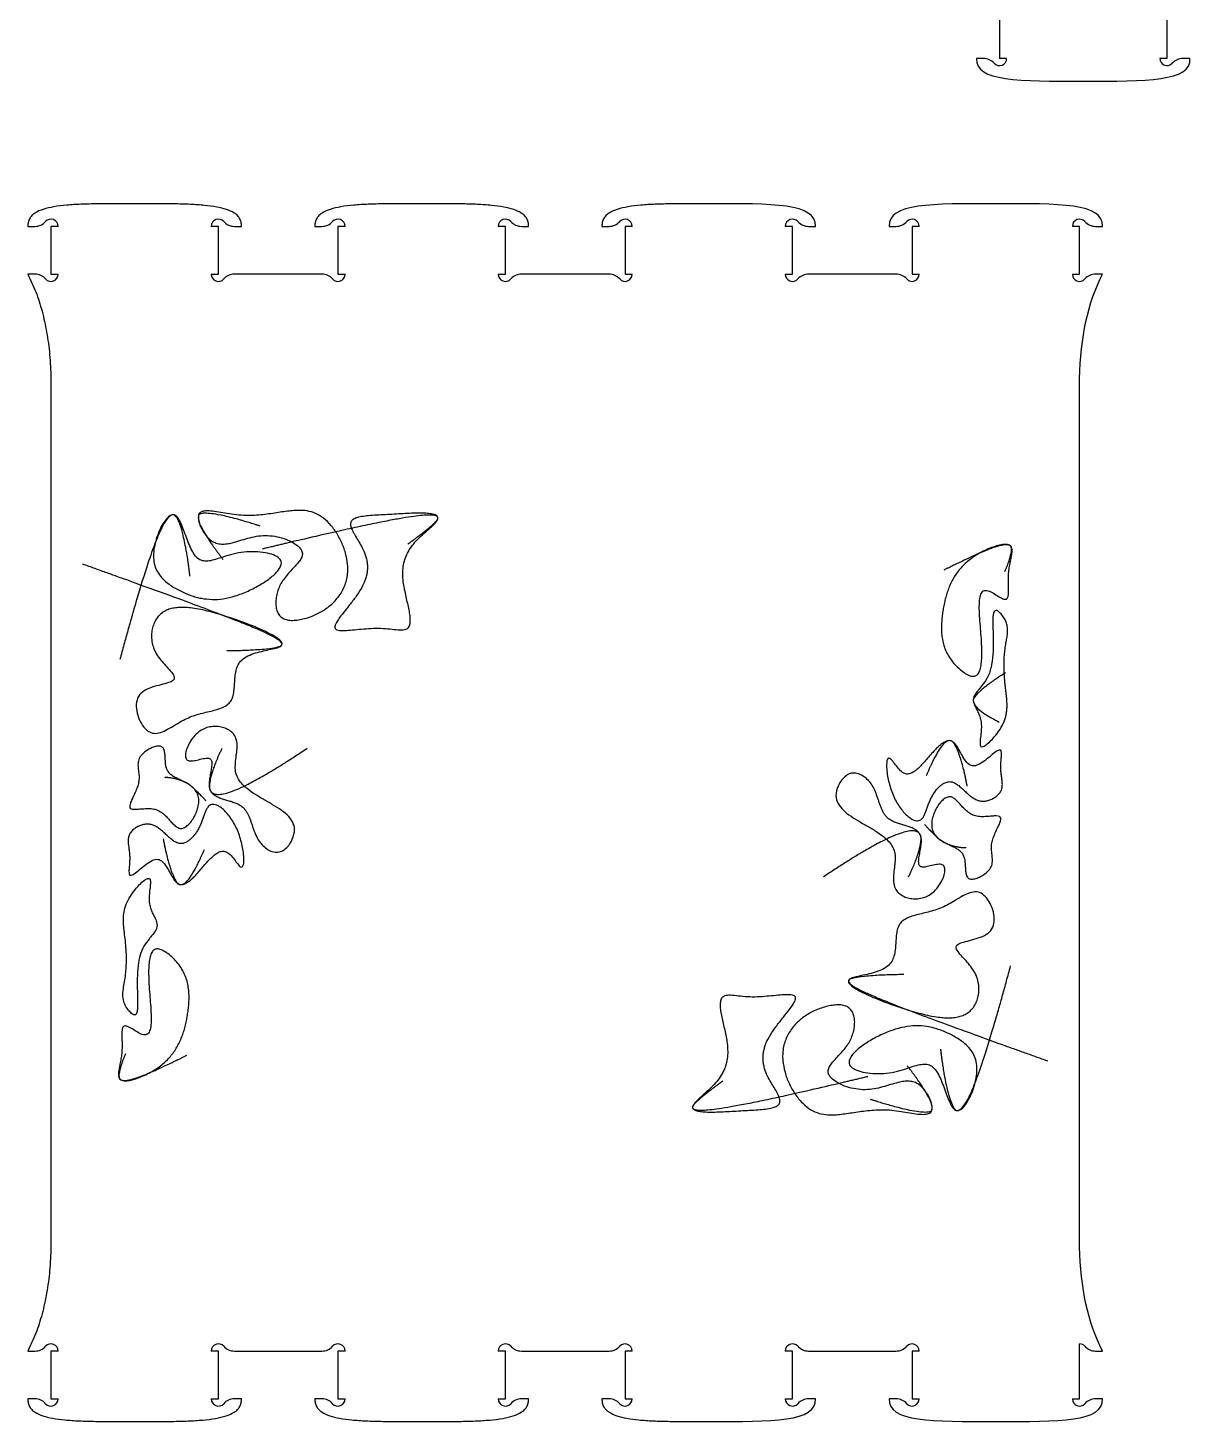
# Model space of a CAD drawing. Extents: x -497 to 609, y -486 to 1101.
# Drawn here: x 122 to 609, y -486 to 97 of the extents above; entities that cross this region are included whole.
import ezdxf

# ---------------------------------------------------------------- set-up
doc = ezdxf.new("R2010")
doc.units = 0
doc.layers.get('0').update_dxf_attribs({"linetype": 'CONTINUOUS'})

msp = doc.modelspace()

# ---------------------------------------------------------------- linework, layer by layer
at = {"color": 7, "linetype": 'CONTINUOUS'}
for p, q in [((528.43, 103.86), (528.43, 83.86)), ((598.43, 103.86), (598.43, 83.86)), ((521.72, 83.86), (518.78, 83.86)), ((531.43, 83.86), (528.43, 83.86)), ((598.43, 83.86), (595.43, 83.86)), ((608.07, 83.86), (605.13, 83.86)), ((122.25, 13.71), (125.19, 13.71)), ((134.89, 13.71), (131.89, 13.71)), ((131.89, 13.71), (131.89, -6.29)), ((201.89, 13.71), (198.89, 13.71)), ((201.89, -6.29), (201.89, 13.71)), ((208.6, 13.71), (211.54, 13.71)), ((242.25, 13.71), (245.19, 13.71)), ((254.89, 13.71), (251.89, 13.71)), ((251.89, 13.71), (251.89, -6.29)), ((321.89, 13.71), (318.89, 13.71)), ((321.89, -6.29), (321.89, 13.71)), ((328.6, 13.71), (331.54, 13.71)), ((362.25, 13.71), (365.19, 13.71)), ((374.89, 13.71), (371.89, 13.71)), ((371.89, 13.71), (371.89, -6.29)), ((441.89, 13.71), (438.89, 13.71)), ((441.89, -6.29), (441.89, 13.71)), ((448.6, 13.71), (451.54, 13.71)), ((482.25, 13.71), (485.19, 13.71)), ((491.89, 13.71), (491.89, -6.29)), ((494.89, 13.71), (491.89, 13.71)), ((561.89, 13.71), (558.89, 13.71)), ((561.89, -6.29), (561.89, 13.71)), ((568.6, 13.71), (571.54, 13.71)), ((125.19, -6.29), (122.25, -6.29)), ((131.89, -6.29), (134.89, -6.29)), ((198.89, -6.29), (201.89, -6.29)), ((245.19, -6.29), (208.6, -6.29)), ((251.89, -6.29), (254.89, -6.29)), ((318.89, -6.29), (321.89, -6.29)), ((365.19, -6.29), (328.6, -6.29)), ((371.89, -6.29), (374.89, -6.29)), ((438.89, -6.29), (441.89, -6.29)), ((451.54, -6.29), (448.6, -6.29)), ((485.19, -6.29), (451.54, -6.29)), ((491.89, -6.29), (494.89, -6.29)), ((558.89, -6.29), (561.89, -6.29)), ((571.54, -6.29), (568.6, -6.29)), ((131.89, -49.9), (131.89, -412.68)), ((561.89, -412.68), (561.89, -49.9)), ((561.89, -476.29), (561.89, -453.29)), ((122.25, -456.29), (125.19, -456.29)), ((134.89, -456.29), (131.89, -456.29)), ((131.89, -456.29), (131.89, -476.29)), ((201.89, -456.29), (198.89, -456.29)), ((201.89, -476.29), (201.89, -456.29)), ((208.6, -456.29), (245.19, -456.29)), ((254.89, -456.29), (251.89, -456.29)), ((251.89, -456.29), (251.89, -476.29)), ((321.89, -456.29), (318.89, -456.29)), ((321.89, -476.29), (321.89, -456.29)), ((328.6, -456.29), (365.19, -456.29)), ((374.89, -456.29), (371.89, -456.29)), ((371.89, -456.29), (371.89, -476.29)), ((441.89, -456.29), (438.89, -456.29)), ((441.89, -476.29), (441.89, -456.29)), ((448.6, -456.29), (485.19, -456.29)), ((494.89, -456.29), (491.89, -456.29)), ((491.89, -456.29), (491.89, -476.29)), ((568.6, -456.29), (571.54, -456.29)), ((125.19, -476.29), (122.25, -476.29)), ((131.89, -476.29), (134.89, -476.29)), ((198.89, -476.29), (201.89, -476.29)), ((211.54, -476.29), (208.6, -476.29)), ((245.19, -476.29), (242.25, -476.29)), ((251.89, -476.29), (254.89, -476.29)), ((318.89, -476.29), (321.89, -476.29)), ((331.54, -476.29), (328.6, -476.29)), ((365.19, -476.29), (362.25, -476.29)), ((371.89, -476.29), (374.89, -476.29)), ((438.89, -476.29), (441.89, -476.29)), ((451.54, -476.29), (448.6, -476.29)), ((485.19, -476.29), (482.25, -476.29)), ((491.89, -476.29), (494.89, -476.29)), ((558.89, -476.29), (561.89, -476.29)), ((571.54, -476.29), (568.6, -476.29))]:
    msp.add_line(p, q, dxfattribs=at)
for centre, radius, start, end in [((521.72, 77.86), 6, 41.81031, 90), ((528.43, 83.86), 3, 221.81031, 0), ((598.43, 83.86), 3, 180, 318.18969), ((605.13, 77.86), 6, 90, 138.18969), ((125.19, 19.71), 6, 270, 318.18969), ((131.89, 13.71), 3, 0, 138.18969), ((201.89, 13.71), 3, 41.81031, 180), ((208.6, 19.71), 6, 221.81031, 270), ((245.19, 19.71), 6, 270, 318.18969), ((251.89, 13.71), 3, 0, 138.18969), ((321.89, 13.71), 3, 41.81031, 180), ((328.6, 19.71), 6, 221.81031, 270), ((365.19, 19.71), 6, 270, 318.18969), ((371.89, 13.71), 3, 0, 138.18969), ((441.89, 13.71), 3, 41.81031, 180), ((448.6, 19.71), 6, 221.81031, 270), ((485.19, 19.71), 6, 270, 318.18969), ((491.89, 13.71), 3, 0, 138.18969), ((561.89, 13.71), 3, 41.81031, 180), ((568.6, 19.71), 6, 221.81031, 270), ((125.19, -12.29), 6, 41.81031, 90), ((131.89, -6.29), 3, 221.81031, 0), ((201.89, -6.29), 3, 180, 318.18969), ((208.6, -12.29), 6, 90, 138.18969), ((245.19, -12.29), 6, 41.81031, 90), ((251.89, -6.29), 3, 221.81031, 0), ((321.89, -6.29), 3, 180, 318.18969), ((328.6, -12.29), 6, 90, 138.18969), ((365.19, -12.29), 6, 41.81031, 90), ((371.89, -6.29), 3, 221.81031, 0), ((441.89, -6.29), 3, 180, 318.18969), ((448.6, -12.29), 6, 90, 138.18969), ((485.19, -12.29), 6, 41.81031, 90), ((491.89, -6.29), 3, 221.81031, 0), ((561.89, -6.29), 3, 180, 318.18969), ((568.6, -12.29), 6, 90, 138.18969), ((125.19, -450.29), 6, 270, 318.18969), ((131.89, -456.29), 3, 0, 138.18969), ((201.89, -456.29), 3, 41.81031, 180), ((208.6, -450.29), 6, 221.81031, 270), ((245.19, -450.29), 6, 270, 318.18969), ((251.89, -456.29), 3, 360, 138.18969), ((321.89, -456.29), 3, 41.81031, 180), ((328.6, -450.29), 6, 221.81031, 270), ((365.19, -450.29), 6, 270, 318.18969), ((371.89, -456.29), 3, 360, 138.18969), ((441.89, -456.29), 3, 41.81031, 180), ((448.6, -450.29), 6, 221.81031, 270), ((485.19, -450.29), 6, 270, 318.18969), ((491.89, -456.29), 3, 360, 138.18969), ((561.89, -456.29), 3, 41.81031, 90), ((568.6, -450.29), 6, 221.81031, 270), ((125.19, -482.29), 6, 41.81031, 90), ((131.89, -476.29), 3, 221.81031, 0), ((201.89, -476.29), 3, 180, 318.18969), ((208.6, -482.29), 6, 90, 138.18969), ((245.19, -482.29), 6, 41.81031, 90), ((251.89, -476.29), 3, 221.81031, 0), ((321.89, -476.29), 3, 180, 318.18969), ((328.6, -482.29), 6, 90, 138.18969), ((365.19, -482.29), 6, 41.81031, 90), ((371.89, -476.29), 3, 221.81031, 0), ((441.89, -476.29), 3, 180, 318.18969), ((448.6, -482.29), 6, 90, 138.18969), ((485.19, -482.29), 6, 41.81031, 90), ((491.89, -476.29), 3, 221.81031, 0), ((561.89, -476.29), 3, 180, 318.18969), ((568.6, -482.29), 6, 90, 138.18969)]:
    msp.add_arc(centre, radius, start, end, dxfattribs=at)
for points in [[(518.78, 83.86), (518.31, 74.16), (536.83, 74.4), (563.43, 74.4)], [(563.43, 74.4), (590.02, 74.4), (608.54, 74.16), (608.07, 83.86)], [(451.54, 13.71), (452.01, 23.41), (433.49, 23.17), (406.89, 23.17)], [(526.89, 23.17), (500.3, 23.17), (481.78, 23.41), (482.25, 13.71)], [(571.54, 13.71), (572.01, 23.41), (553.49, 23.17), (526.89, 23.17)], [(561.89, -49.9), (562.25, -32.65), (565.46, -18.11), (571.54, -6.29)], [(571.54, -456.29), (565.46, -444.47), (562.25, -429.93), (561.89, -412.68)], [(406.89, -485.74), (433.49, -485.74), (452.01, -485.99), (451.54, -476.29)], [(482.25, -476.29), (481.78, -485.99), (500.3, -485.74), (526.89, -485.74)], [(526.89, -485.74), (553.49, -485.74), (572.01, -485.99), (571.54, -476.29)]]:
    msp.add_open_spline(points, degree=3, dxfattribs=at)
for points, knots in [([(166.89, 23.17), (164.19, 23.17), (159, 23.17), (151.54, 23.13), (144.76, 22.97), (138.65, 22.62), (133.33, 21.99), (128.87, 21.01), (125.76, 19.72), (123.9, 18.27), (122.88, 16.95), (122.27, 15.39), (122.26, 14.29), (122.25, 13.71)], [0, 0, 0, 0, 0.165975, 0.319459, 0.458938, 0.583004, 0.695172, 0.788396, 0.863379, 0.899351, 0.932378, 0.964949, 1, 1, 1, 1]), ([(211.54, 13.71), (211.53, 14.29), (211.51, 15.39), (210.91, 16.95), (209.89, 18.27), (208.07, 19.68), (205.12, 20.93), (200.93, 21.91), (195.85, 22.55), (189.83, 22.94), (182.9, 23.12), (175.14, 23.17), (169.72, 23.17), (166.89, 23.17)], [0, 0, 0, 0, 0.0350497, 0.0676199, 0.1006464, 0.1366177, 0.2078258, 0.295584, 0.4006201, 0.5223769, 0.6666399, 0.8264254, 1, 1, 1, 1]), ([(286.89, 23.17), (284.19, 23.17), (279, 23.17), (271.54, 23.13), (264.76, 22.97), (258.65, 22.62), (253.33, 21.99), (248.87, 21.01), (245.76, 19.72), (243.9, 18.27), (242.88, 16.95), (242.27, 15.39), (242.26, 14.29), (242.25, 13.71)], [0, 0, 0, 0, 0.165975, 0.319459, 0.458938, 0.583004, 0.695171, 0.788396, 0.863379, 0.899351, 0.932378, 0.964949, 1, 1, 1, 1]), ([(331.54, 13.71), (331.53, 14.29), (331.51, 15.39), (330.91, 16.95), (329.89, 18.27), (328.07, 19.68), (325.12, 20.93), (320.93, 21.91), (315.85, 22.55), (309.83, 22.94), (302.9, 23.12), (295.14, 23.17), (289.72, 23.17), (286.89, 23.17)], [0, 0, 0, 0, 0.03505, 0.06762, 0.100646, 0.136618, 0.207826, 0.295584, 0.40062, 0.522378, 0.66664, 0.826426, 1, 1, 1, 1]), ([(406.89, 23.17), (404.19, 23.17), (399, 23.17), (391.54, 23.13), (384.76, 22.97), (378.65, 22.62), (373.33, 21.99), (368.87, 21.01), (365.76, 19.72), (363.9, 18.27), (362.88, 16.95), (362.27, 15.39), (362.26, 14.29), (362.25, 13.71)], [0, 0, 0, 0, 0.165975, 0.319459, 0.458938, 0.583004, 0.695171, 0.788396, 0.863379, 0.899351, 0.932378, 0.964949, 1, 1, 1, 1]), ([(122.25, -6.29), (123.4, -8.74), (125.77, -13.75), (128.33, -21.89), (130.25, -30.65), (131.51, -40.06), (131.76, -46.55), (131.89, -49.9)], [0, 0, 0, 0, 0.180309, 0.368687, 0.567045, 0.777022, 1, 1, 1, 1]), ([(183.41, -106.84), (179.68, -105.9), (169.23, -127.88), (188.09, -141.21), (207.44, -144.88), (238.74, -124.45), (209.24, -120.11), (190.02, -132.5), (187.15, -107.77), (183.41, -106.84)], [-0.149955, 0, 0, 0, 0.14945, 0.268858, 0.433611, 0.602669, 0.738386, 0.850045, 1, 1, 1, 1.14945]), ([(193.65, -106.84), (192.82, -109.18), (200.6, -125.65), (217.6, -110.48), (243.99, -122.4), (225.58, -133.38), (224.83, -152.51), (245.58, -149.78), (262.18, -132.31), (243.35, -96.48), (219.39, -111.57), (194.81, -103.57), (193.65, -106.84)], [-0.079896, 0, 0, 0, 0.057238, 0.178094, 0.265595, 0.344806, 0.416598, 0.478562, 0.599472, 0.743082, 0.920104, 1, 1, 1, 1.057238]), ([(293.59, -108.63), (294.83, -105.03), (274.07, -107.01), (252.33, -107.46), (265.25, -123.04), (264.41, -138.28), (241.46, -159.35), (267.21, -152.42), (286.23, -157.54), (276.45, -133.28), (281.08, -119.05), (292.95, -110.52), (293.59, -108.63)], [-0.071308, 0, 0, 0, 0.1357, 0.222623, 0.297196, 0.394162, 0.515283, 0.634418, 0.696728, 0.811189, 0.928692, 1, 1, 1, 1.1357]), ([(533.15, -119.94), (531.39, -118.03), (511, -124.69), (503.78, -144.28), (503.58, -165.26), (521.53, -179.52), (521.3, -157.26), (518.09, -132.42), (533.85, -146.22), (530.69, -130.47), (534.68, -121.59), (533.15, -119.94)], [-0.084314, 0, 0, 0, 0.09695, 0.299626, 0.446843, 0.526163, 0.655023, 0.783564, 0.841649, 0.915686, 1, 1, 1, 1.09695]), ([(228.07, -161.61), (231.19, -159.12), (201.48, -146.54), (174.95, -142.21), (172.43, -165.02), (190.9, -178.11), (162.16, -177.5), (172.57, -205.11), (189.14, -188.11), (211.96, -189.31), (205.36, -163.6), (225.85, -163.39), (228.07, -161.61)], [-0.097351, 0, 0, 0, 0.136389, 0.297822, 0.373793, 0.443819, 0.52906, 0.615689, 0.708818, 0.814261, 0.902649, 1, 1, 1, 1.136389]), ([(517.48, -184.2), (517.47, -186.6), (523.02, -192.35), (517.57, -208.83), (533.26, -193.41), (530.55, -179.27), (529.82, -164.03), (532.99, -152.84), (521.82, -139.39), (531.01, -172.83), (517.5, -181.24), (517.48, -184.2)], [-0.096838, 0, 0, 0, 0.078051, 0.166963, 0.26132, 0.400137, 0.549064, 0.635753, 0.675276, 0.903162, 1, 1, 1, 1.078051]), ([(198.2, -221.25), (199.44, -225.89), (216.56, -225.34), (215.19, -242.73), (228.26, -250.43), (242.32, -229.14), (201.29, -224.47), (214.11, -197.03), (192.66, -192.02), (184.38, -213.76), (203.35, -204.47), (197.14, -217.29), (198.2, -221.25)], [-0.083169, 0, 0, 0, 0.097607, 0.217007, 0.271757, 0.340287, 0.571536, 0.673002, 0.773931, 0.858075, 0.916831, 1, 1, 1, 1.097607]), ([(189.36, -219.38), (186.02, -217.3), (177.93, -215.84), (181.39, -199.89), (165.36, -207.96), (171.41, -218.25), (160.06, -232.91), (178.63, -226.36), (185.61, -244.99), (196.76, -226.4), (191.45, -220.68), (189.36, -219.38)], [-0.070783, 0, 0, 0, 0.112877, 0.207578, 0.313214, 0.415075, 0.534391, 0.643848, 0.776102, 0.929217, 1, 1, 1, 1.112877]), ([(508.43, -201.38), (506.13, -200.43), (498.48, -207.6), (489.64, -220.15), (480.19, -202.51), (481.4, -226.11), (496.48, -239.89), (498.75, -224.28), (509.65, -213.78), (517.57, -230.15), (531.77, -222.65), (527.95, -214.23), (530.98, -199.57), (514.96, -220.27), (511.66, -202.72), (508.43, -201.38)], [-0.090549, 0, 0, 0, 0.06428, 0.159554, 0.212051, 0.305856, 0.414576, 0.484283, 0.549023, 0.649383, 0.709868, 0.776181, 0.8226, 0.909451, 1, 1, 1, 1.06428]), ([(495.59, -241.33), (494.35, -236.68), (477.23, -237.24), (478.59, -219.85), (465.53, -212.15), (451.46, -233.44), (492.49, -238.1), (479.67, -265.55), (501.13, -270.56), (509.4, -248.82), (490.43, -258.1), (496.64, -245.29), (495.59, -241.33)], [-0.083169, 0, 0, 0, 0.097607, 0.217007, 0.271757, 0.340287, 0.571536, 0.673002, 0.773931, 0.858075, 0.916831, 1, 1, 1, 1.097607]), ([(504.43, -243.2), (507.77, -245.28), (515.86, -246.73), (512.4, -262.69), (528.42, -254.62), (522.37, -244.33), (533.73, -229.67), (515.16, -236.22), (508.17, -217.59), (497.03, -236.17), (502.33, -241.9), (504.43, -243.2)], [-0.070783, 0, 0, 0, 0.112877, 0.207578, 0.313214, 0.415075, 0.534391, 0.643848, 0.776102, 0.929217, 1, 1, 1, 1.112877]), ([(185.36, -261.2), (187.66, -262.15), (195.31, -254.98), (204.15, -242.42), (213.59, -260.06), (212.38, -236.47), (197.31, -222.68), (195.04, -238.3), (184.14, -248.79), (176.22, -232.43), (162.02, -239.93), (165.83, -248.35), (162.8, -263.01), (178.82, -242.31), (182.12, -259.86), (185.36, -261.2)], [-0.090549, 0, 0, 0, 0.06428, 0.159554, 0.212051, 0.305856, 0.414576, 0.484283, 0.549023, 0.649383, 0.709868, 0.776181, 0.8226, 0.909451, 1, 1, 1, 1.06428]), ([(176.31, -278.37), (176.2, -277.74), (175.97, -276.35), (174.95, -274.54), (174.03, -272.64), (173.21, -270.52), (172.86, -267.99), (172.99, -265.28), (173.26, -262.99), (173.45, -261.23), (173.51, -260.19), (173.44, -259.53), (173.34, -259.16), (173.16, -258.89), (172.89, -258.76), (172.6, -258.76), (172.28, -258.83), (171.72, -259.07), (170.53, -259.84), (168.57, -261.64), (166.21, -264.4), (164.08, -267.69), (162.76, -271.04), (162.19, -274.27), (162.17, -277.38), (162.62, -281.82), (163.39, -287.69), (163.53, -293.64), (163.23, -298.15), (162.83, -301.2), (162.24, -304.21), (161.87, -307.24), (162.15, -310.02), (163.17, -312.33), (164.45, -314.08), (165.57, -315.25), (166.41, -315.75), (166.8, -315.86), (167.1, -315.82), (167.33, -315.7), (167.52, -315.49), (167.89, -314.82), (168.09, -313.29), (168.15, -311.1), (168.09, -308.55), (167.99, -305.06), (167.92, -300.56), (168.2, -295.49), (169.02, -290.91), (170.57, -287.12), (172.58, -284.47), (174.28, -282.48), (175.39, -281.01), (176.15, -279.66), (176.26, -278.79), (176.31, -278.37)], [0, 0, 0, 0, 0.015467, 0.033792, 0.049825, 0.066849, 0.088452, 0.111104, 0.132582, 0.144421, 0.153934, 0.157649, 0.160652, 0.163079, 0.165341, 0.167495, 0.170072, 0.173134, 0.182268, 0.204127, 0.237517, 0.270148, 0.298542, 0.324367, 0.349129, 0.37369, 0.432482, 0.492657, 0.517295, 0.542143, 0.567119, 0.591652, 0.615874, 0.633893, 0.652206, 0.668351, 0.672569, 0.675799, 0.677859, 0.679864, 0.682061, 0.684614, 0.698306, 0.718464, 0.738022, 0.760038, 0.803048, 0.847206, 0.882868, 0.915438, 0.945195, 0.963054, 0.978926, 0.989891, 1, 1, 1, 1]), ([(465.72, -300.97), (462.6, -303.46), (492.31, -316.03), (518.84, -320.36), (521.36, -297.55), (502.89, -284.47), (531.62, -285.08), (521.22, -257.46), (504.65, -274.47), (481.82, -273.27), (488.43, -298.97), (467.94, -299.19), (465.72, -300.97)], [-0.097351, 0, 0, 0, 0.136389, 0.297822, 0.373793, 0.443819, 0.52906, 0.615689, 0.708818, 0.814261, 0.902649, 1, 1, 1, 1.136389]), ([(160.64, -342.64), (162.4, -344.54), (182.79, -337.89), (190, -318.29), (190.2, -297.31), (172.26, -283.06), (172.49, -305.31), (175.7, -330.16), (159.94, -316.35), (163.09, -332.11), (159.11, -340.98), (160.64, -342.64)], [-0.084314, 0, 0, 0, 0.09695, 0.299626, 0.446843, 0.526163, 0.655023, 0.783564, 0.841649, 0.915686, 1, 1, 1, 1.09695]), ([(510.38, -355.74), (514.1, -356.67), (524.55, -334.69), (505.7, -321.36), (486.34, -317.7), (455.04, -338.13), (484.55, -342.47), (503.77, -330.08), (506.64, -354.8), (510.38, -355.74)], [-0.149955, 0, 0, 0, 0.14945, 0.268858, 0.433611, 0.602669, 0.738386, 0.850045, 1, 1, 1, 1.14945]), ([(400.19, -353.94), (398.96, -357.54), (419.72, -355.56), (441.45, -355.11), (428.54, -339.53), (429.38, -324.29), (452.32, -303.22), (426.58, -310.15), (407.55, -305.04), (417.34, -329.29), (412.71, -343.53), (400.84, -352.05), (400.19, -353.94)], [-0.071308, 0, 0, 0, 0.1357, 0.222623, 0.297196, 0.394162, 0.515283, 0.634418, 0.696728, 0.811189, 0.928692, 1, 1, 1, 1.1357]), ([(500.13, -355.74), (500.96, -353.4), (493.18, -336.93), (476.19, -352.09), (449.8, -340.17), (468.2, -329.2), (468.96, -310.07), (448.21, -312.79), (431.6, -330.27), (450.43, -366.09), (474.39, -351.01), (498.98, -359.01), (500.13, -355.74)], [-0.079896, 0, 0, 0, 0.057238, 0.178094, 0.265595, 0.344806, 0.416598, 0.478562, 0.599472, 0.743082, 0.920104, 1, 1, 1, 1.057238]), ([(131.89, -412.68), (131.76, -416.02), (131.51, -422.52), (130.25, -431.93), (128.33, -440.69), (125.77, -448.83), (123.4, -453.84), (122.25, -456.29)], [0, 0, 0, 0, 0.222978, 0.432954, 0.631313, 0.819691, 1, 1, 1, 1]), ([(122.25, -476.29), (122.26, -476.86), (122.27, -477.97), (122.88, -479.53), (123.9, -480.85), (125.72, -482.26), (128.66, -483.51), (132.85, -484.48), (137.94, -485.13), (143.96, -485.52), (150.88, -485.7), (158.65, -485.75), (164.07, -485.75), (166.89, -485.74)], [0, 0, 0, 0, 0.03505, 0.06762, 0.100647, 0.136618, 0.207825, 0.295584, 0.40062, 0.522377, 0.666639, 0.826425, 1, 1, 1, 1]), ([(166.89, -485.74), (169.59, -485.75), (174.79, -485.75), (182.25, -485.71), (189.03, -485.55), (195.13, -485.19), (200.46, -484.57), (204.92, -483.58), (208.02, -482.29), (209.89, -480.85), (210.91, -479.53), (211.51, -477.97), (211.53, -476.86), (211.54, -476.29)], [0, 0, 0, 0, 0.165975, 0.319459, 0.458938, 0.583004, 0.695171, 0.788396, 0.863379, 0.899351, 0.932378, 0.964949, 1, 1, 1, 1]), ([(242.25, -476.29), (242.26, -476.86), (242.27, -477.97), (242.88, -479.53), (243.9, -480.85), (245.72, -482.26), (248.66, -483.51), (252.85, -484.48), (257.94, -485.13), (263.96, -485.52), (270.88, -485.7), (278.65, -485.75), (284.07, -485.75), (286.89, -485.74)], [0, 0, 0, 0, 0.03505, 0.06762, 0.100647, 0.136618, 0.207826, 0.295584, 0.40062, 0.522377, 0.666639, 0.826425, 1, 1, 1, 1]), ([(286.89, -485.74), (289.59, -485.75), (294.79, -485.75), (302.25, -485.71), (309.03, -485.55), (315.13, -485.19), (320.46, -484.57), (324.92, -483.58), (328.02, -482.29), (329.89, -480.85), (330.91, -479.53), (331.51, -477.97), (331.53, -476.86), (331.54, -476.29)], [0, 0, 0, 0, 0.165975, 0.3194589, 0.458938, 0.5830038, 0.6951706, 0.7883959, 0.8633786, 0.8993507, 0.9323783, 0.9649495, 1, 1, 1, 1]), ([(362.25, -476.29), (362.26, -476.86), (362.27, -477.97), (362.88, -479.53), (363.9, -480.85), (365.72, -482.26), (368.66, -483.51), (372.85, -484.48), (377.94, -485.13), (383.96, -485.52), (390.88, -485.7), (398.65, -485.75), (404.07, -485.75), (406.89, -485.74)], [0, 0, 0, 0, 0.0350496, 0.0676199, 0.1006466, 0.1366177, 0.2078258, 0.2955839, 0.40062, 0.5223774, 0.6666397, 0.8264257, 1, 1, 1, 1])]:
    msp.add_open_spline(points, degree=3, knots=knots, dxfattribs=at)

doc.saveas('drawing.dxf')
